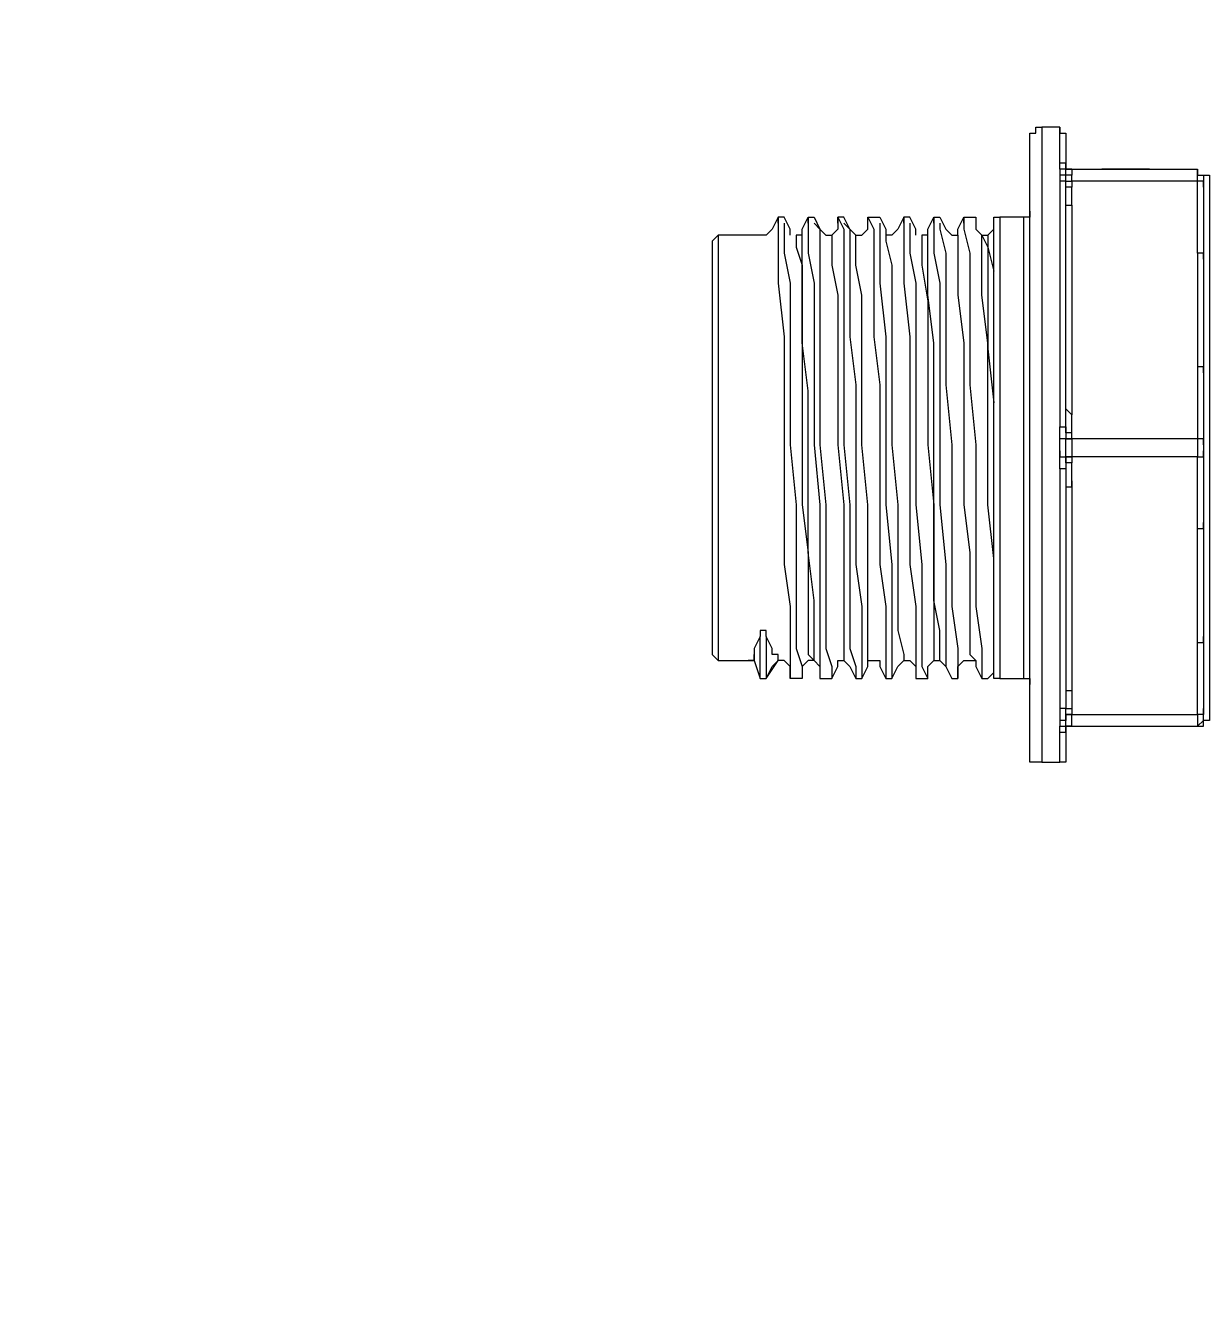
# Model space of a CAD drawing. Header units: millimetres. Extents: x -774950 to -670403, y -1165325 to -1109738.
# Drawn here: x -689703.6 to -689636.3, y -1158289.8 to -1158217.3 of the extents above; entities that cross this region are included whole.
import ezdxf

# ---------------------------------------------------------------- set-up
doc = ezdxf.new("R2010")
doc.units = ezdxf.units.MM
doc.header["$LTSCALE"] = 3000
doc.header["$MEASUREMENT"] = 0
doc.header["$PDMODE"] = 35
doc.header["$PDSIZE"] = -100
doc.layers.get('0').update_dxf_attribs({"linetype": 'CONTINUOUS'})
doc.layers.get('DEFPOINTS').update_dxf_attribs({"linetype": 'CONTINUOUS'})
for name, color, linetype, lineweight in [('01 - KITCHEN EQUIPMENTS', 255, 'CONTINUOUS', 0), ('A-WALL', 26, 'CONTINUOUS', 25), ('KIT.EQUIP', 7, 'CONTINUOUS', 0)]:
    doc.layers.add(name, color=color, linetype=linetype, lineweight=lineweight)
doc.layers.add('TOA-WALL-DADO TILE', color=136, linetype='CONTINUOUS')
doc.styles.get("Standard").update_dxf_attribs({"font": 'simplex.shx', "width": 0.75})
doc.dimstyles.new('DIM @ 150', dxfattribs={"dimtxt": 250, "dimasz": 100, "dimexe": 1, "dimexo": 0, "dimgap": 0.5, "dimtad": 0, "dimdec": 0, "dimzin": 0, "dimdsep": 46, "dimtxsty": 'Standard', "dimblk": 'ARCHTICK', "dimcen": -2, "dimclrd": 8, "dimclre": 8, "dimclrt": 256, "dimadec": 0, "dimazin": 0, "dimtfac": 1, "dimtdec": 0, "dimtofl": 0, "dimtmove": 0, "dimatfit": 3, "dimldrblk": 'OPEN90', "dimfxl": 0, "dimtolj": 1, "dimtzin": 0, "dimlwd": -1, "dimlwe": -1, "dimarcsym": 0})

# ---------------------------------------------------------------- blocks, each defined once
blk = doc.blocks.new('vw layout final block')
at = {"layer": 'A-WALL'}
blk.add_arc((-585636.233, -796985.608), 273600, 256.4814181, 278.37287951, dxfattribs=at)
blk = doc.blocks.new('A$Ca62c1600')
at = {"layer": 'KIT.EQUIP'}
for points in [[(-14.004, 19.81), (-13.662, 19.81), (-13.662, 20.152), (-13.662, 19.81), (-13.662, 20.152), (-13.662, 27.325), (-13.321, 27.666), (-12.979, 27.666)], [(-14.004, 19.469), (-13.662, 19.469), (-13.662, 19.81), (-13.662, 20.152), (-13.321, 20.152), (-12.979, 20.152), (-12.979, 19.81), (-12.638, 19.81), (-12.638, 20.152), (-12.979, 20.152), (-12.979, 27.325), (-8.88, 27.325), (-8.88, 27.666), (-8.539, 27.666), (-12.638, 27.666), (-12.979, 27.666), (-12.979, 27.325), (-13.321, 27.325), (-13.662, 27.325), (-13.662, 27.666), (-13.321, 27.666), (-12.979, 27.666), (-12.638, 27.666)], [(18.444, 19.81), (18.102, 19.81), (18.102, 20.152), (18.102, 27.325), (17.761, 27.325), (17.761, 27.666), (17.761, 28.008), (17.419, 28.008), (17.078, 28.008), (-13.321, 28.008), (-13.321, 27.666)], [(-8.88, 27.325), (-7.514, 27.325), (-4.782, 27.325), (-2.391, 27.325), (-2.391, 27.666), (-2.049, 27.666), (-4.782, 27.666), (-7.514, 27.666), (-8.539, 27.666)], [(-2.391, 27.325), (1.708, 27.325), (1.708, 27.666), (2.049, 27.666), (-2.049, 27.666)], [(17.078, 27.666), (12.979, 27.666), (13.321, 27.666), (13.321, 27.325), (10.93, 27.325), (8.197, 27.325), (6.831, 27.325), (2.732, 27.325), (2.049, 27.325), (1.708, 27.325), (1.708, 20.152), (1.366, 20.152)], [(2.391, 27.666), (2.049, 27.666)], [(6.49, 27.666), (2.391, 27.666), (2.732, 27.666), (2.732, 27.325), (2.732, 20.152), (3.074, 20.152), (4.099, 20.152), (4.44, 19.81), (13.662, 19.81), (15.029, 19.81), (16.053, 19.81), (16.053, 20.152), (17.078, 20.152), (17.078, 19.81), (17.419, 19.81), (17.419, 20.152), (17.761, 20.152), (17.761, 19.81), (18.102, 19.81)], [(12.979, 27.666), (10.588, 27.666), (8.197, 27.666), (6.49, 27.666), (6.831, 27.666), (6.831, 27.325)], [(17.761, 27.666), (17.761, 27.666)], [(13.321, 27.325), (17.419, 27.325), (17.419, 20.152), (17.078, 20.152)], [(18.102, 24.934), (18.102, 24.934)], [(-13.662, 21.86), (-13.662, 24.592)], [(-13.662, 24.592), (-13.662, 24.592)], [(18.102, 24.592), (18.102, 24.592)], [(18.102, 24.592), (18.102, 23.226), (18.102, 22.543), (18.102, 22.201), (18.102, 21.86)], [(18.102, 23.226), (18.102, 23.226)], [(-13.662, 21.86), (-13.662, 21.86)], [(18.102, 21.86), (18.102, 21.86)], [(-13.662, 19.81), (-13.321, 19.81), (-12.979, 19.81), (-12.979, 20.152)], [(-13.662, 19.81), (-13.662, 19.81)], [(-13.662, 19.81), (-13.662, 19.81)], [(-12.979, 19.81), (-13.321, 19.81), (-13.321, 19.469), (-13.662, 19.469)], [(-11.613, 19.81), (-11.955, 19.81), (-12.638, 19.81), (-12.638, 19.469), (-12.979, 19.469), (-13.321, 19.469)], [(-12.979, 20.152), (-12.979, 20.152)], [(2.732, 20.152), (2.391, 20.152), (1.708, 20.152), (1.708, 19.81), (1.366, 19.81), (1.025, 19.81), (1.025, 19.469), (-10.247, 19.469), (-11.613, 19.469), (-12.979, 19.469)], [(0, 19.81), (0, 20.152), (0.342, 20.152), (1.366, 20.152), (1.366, 19.81), (1.025, 19.81), (0, 19.81), (-1.708, 19.81), (-3.416, 19.81), (-11.613, 19.81), (-11.613, 20.152), (-12.638, 20.152)], [(0.342, 20.152), (-11.613, 20.152)], [(1.025, 19.469), (1.708, 19.469), (2.049, 19.469), (1.708, 19.469), (1.708, 19.81), (2.391, 19.81), (2.732, 19.81), (2.732, 19.469), (3.416, 19.469), (3.416, 19.81), (2.732, 19.81), (2.732, 20.152), (2.732, 19.81)], [(1.366, 19.81), (1.708, 19.81), (1.708, 20.152)], [(1.708, 20.152), (1.708, 20.152)], [(2.732, 20.152), (2.732, 20.152)], [(2.732, 19.81), (2.732, 19.81)], [(3.074, 20.152), (3.074, 19.81), (3.416, 19.81), (4.099, 19.81), (4.44, 19.81)], [(16.053, 19.81), (17.078, 19.81), (17.419, 19.81), (17.419, 19.469), (7.514, 19.469), (5.465, 19.469), (3.416, 19.469)], [(16.053, 20.152), (4.099, 20.152)], [(17.419, 19.81), (17.761, 19.81), (17.761, 19.469), (17.419, 19.469)], [(18.102, 20.152), (17.761, 20.152), (17.761, 19.81), (18.102, 19.81), (18.102, 19.469), (17.761, 19.469)], [(17.761, 20.152), (17.761, 20.152)], [(18.102, 20.152), (18.102, 19.81)], [(18.102, 20.152), (18.102, 19.81)], [(18.102, 19.81), (18.102, 19.81)], [(18.102, 19.81), (18.102, 19.81)], [(-15.712, 18.444), (-15.712, 19.469)], [(2.049, 19.469), (2.391, 19.469), (2.732, 19.469)], [(18.102, 19.469), (18.444, 19.469)], [(20.493, 19.469), (20.493, 18.444)], [(-10.93, 17.419), (-10.93, 17.761), (-11.271, 17.761)], [(15.712, 17.761), (15.37, 17.761), (15.37, 17.419)], [(-10.93, 16.053), (-10.93, 15.712), (-10.588, 15.712), (-10.247, 15.712), (15.029, 15.712), (15.37, 15.712), (15.37, 16.053)], [(-9.905, 12.638), (-8.197, 12.638), (-6.49, 12.296), (8.197, 12.296), (10.93, 11.954), (14.004, 11.954), (14.345, 11.954), (14.345, 11.613), (13.662, 11.613), (12.638, 11.613), (10.588, 11.954), (2.391, 11.954), (-1.025, 12.296), (-9.905, 12.296), (-9.905, 12.638), (-10.247, 12.979), (-10.93, 13.321), (-10.93, 13.662), (-10.247, 13.662), (-9.905, 14.004), (-9.905, 14.345), (-9.905, 14.687), (-10.247, 14.687), (-10.93, 15.028), (-10.93, 15.37), (-10.588, 15.712)], [(-4.099, 15.712), (-1.025, 15.37), (8.197, 15.37), (10.93, 15.028), (12.638, 15.028), (14.004, 15.028), (14.345, 15.028), (13.662, 15.37), (12.638, 15.37), (7.856, 15.37), (4.782, 15.712)], [(14.345, 13.662), (14.687, 13.662), (15.37, 14.004), (15.37, 14.345), (15.37, 14.687), (14.687, 14.687), (14.345, 15.028), (14.345, 15.37), (13.662, 15.37), (12.296, 15.712)], [(14.687, 15.712), (14.345, 15.37)], [(15.029, 14.004), (15.37, 14.004), (14.687, 14.004), (13.321, 14.345), (5.806, 14.345), (2.391, 14.687), (-6.831, 14.687), (-9.222, 15.029), (-10.93, 15.029)], [(14.345, 11.954), (14.687, 11.954), (15.37, 12.296), (15.37, 12.638), (14.687, 12.979), (14.345, 13.321), (14.345, 13.662), (14.004, 13.662), (10.93, 13.662), (8.197, 14.004), (-1.025, 14.004), (-3.757, 14.345), (-9.564, 14.345), (-9.905, 14.687)], [(14.345, 15.028), (14.345, 15.028)], [(15.029, 12.638), (14.687, 12.638), (13.321, 12.979), (5.806, 12.979), (2.391, 13.321), (-6.831, 13.321), (-9.222, 13.662), (-10.93, 13.662)], [(15.029, 12.296), (15.37, 12.296), (14.687, 12.296), (13.321, 12.296), (11.613, 12.638), (-1.025, 12.638), (-4.44, 12.979), (-10.247, 12.979), (-10.93, 13.321)], [(14.345, 13.321), (14.345, 13.321)], [(-9.905, 8.539), (-9.905, 8.88), (-9.905, 9.222), (-10.247, 9.222), (-10.93, 9.564), (-10.93, 9.905), (-10.247, 10.247), (-9.905, 10.588), (-9.905, 10.93), (-10.247, 11.271), (-10.93, 11.271), (-10.93, 11.613), (-10.93, 11.954), (-10.247, 11.954), (-9.905, 12.296)], [(15.029, 10.93), (14.687, 10.93), (13.321, 10.93), (11.613, 11.271), (-1.025, 11.271), (-4.44, 11.613), (-10.247, 11.613), (-10.93, 11.954)], [(-9.905, 12.296), (-9.905, 12.296)], [(15.029, 10.588), (15.37, 10.588), (14.687, 10.588), (11.613, 10.588), (8.539, 10.93), (-4.44, 10.93), (-6.831, 11.271), (-10.93, 11.271)], [(14.345, 11.271), (14.687, 11.271), (15.37, 10.93), (15.37, 10.588), (14.687, 10.247), (14.345, 9.905), (14.345, 9.564), (14.004, 9.564), (12.638, 9.905), (2.391, 9.905), (-1.025, 10.247), (-8.197, 10.247), (-9.564, 10.588), (-9.905, 10.588)], [(-9.905, 10.588), (-9.905, 10.588)], [(15.029, 9.222), (14.687, 9.222), (13.321, 9.222), (11.613, 9.222), (8.539, 9.564), (-1.025, 9.564), (-4.44, 9.905), (-10.93, 9.905)], [(15.029, 8.539), (15.37, 8.539), (14.687, 8.88), (8.539, 8.88), (5.806, 9.222), (-4.44, 9.222), (-6.831, 9.564), (-10.93, 9.564)], [(-9.905, 5.465), (-10.247, 5.806), (-10.93, 5.806), (-10.93, 6.148), (-10.93, 6.49), (-10.247, 6.831), (-9.905, 6.831), (-9.905, 7.173), (-10.247, 7.514), (-10.93, 7.856), (-10.93, 8.197), (-10.247, 8.539), (-9.905, 8.539), (-1.025, 8.539), (2.391, 8.197), (10.93, 8.197), (12.638, 7.856), (14.004, 7.856), (14.345, 7.856), (14.345, 8.197), (14.687, 8.539), (15.37, 8.539), (15.37, 8.88), (15.37, 9.222), (14.687, 9.564), (14.345, 9.564)], [(14.345, 9.905), (14.345, 9.905)], [(15.029, 7.173), (14.687, 7.514), (13.321, 7.514), (8.539, 7.514), (5.806, 7.856), (-4.44, 7.856), (-6.831, 8.197), (-10.93, 8.197)], [(14.345, 8.197), (14.345, 8.197)], [(15.029, 6.831), (15.37, 6.831), (14.687, 7.173), (2.391, 7.173), (-1.025, 7.514), (-9.222, 7.514), (-10.247, 7.856), (-10.93, 7.856)], [(14.345, 7.856), (14.687, 7.514), (15.37, 7.173), (15.37, 6.831), (14.687, 6.831), (14.345, 6.49)], [(14.345, 4.782), (14.687, 4.782), (15.37, 5.123), (15.37, 5.465), (14.687, 5.806), (14.345, 6.148), (14.345, 6.49), (14.004, 6.49), (12.638, 6.49), (10.93, 6.831), (2.391, 6.831), (-1.025, 7.173), (-9.905, 7.173)], [(-9.905, 7.173), (-9.905, 7.173)], [(15.029, 5.465), (14.687, 5.806), (13.321, 5.806), (2.391, 5.806), (-1.025, 6.148), (-9.222, 6.148), (-10.247, 6.49), (-10.93, 6.49)], [(15.029, 5.123), (15.37, 5.123), (14.687, 5.123), (13.321, 5.123), (11.613, 5.465), (2.391, 5.465), (-1.025, 5.806), (-10.93, 5.806)], [(14.345, 6.148), (14.345, 6.148)], [(-9.905, 5.465), (-6.49, 5.465), (-3.757, 5.123), (5.465, 5.123), (8.197, 4.782), (14.004, 4.782), (14.345, 4.782), (14.345, 4.44), (13.662, 4.44), (12.638, 4.782), (-1.025, 4.782), (-3.757, 5.123), (-9.564, 5.123), (-9.905, 5.465), (-9.905, 5.123), (-10.247, 4.782), (-10.93, 4.782), (-10.93, 4.44), (-10.93, 4.099), (-10.247, 4.099), (-9.905, 3.757), (-9.905, 3.416), (-9.564, 3.416), (-9.564, 3.074), (-9.222, 3.074), (-8.539, 2.732), (-9.905, 2.732), (-10.93, 2.732), (-9.905, 3.416), (-9.564, 3.416)], [(-9.905, 5.465), (-9.905, 5.465)], [(15.029, 3.757), (14.687, 3.757), (13.321, 3.757), (11.613, 4.099), (2.391, 4.099), (-1.025, 4.44), (-9.222, 4.44), (-10.247, 4.782), (-10.93, 4.782)], [(15.029, 3.416), (15.37, 3.416), (14.687, 3.416), (11.613, 3.416), (8.539, 3.757), (-4.44, 3.757), (-6.831, 4.099), (-10.93, 4.099)], [(14.345, 4.099), (14.687, 4.099), (15.37, 3.757), (15.37, 3.416), (14.687, 3.074), (14.345, 2.732), (14.345, 0), (14.004, -0.342), (6.148, -0.342), (4.099, -0.342), (2.391, -0.342), (-8.88, -0.342), (-9.564, -0.342), (-9.905, 0), (-9.905, 1.708), (-9.905, 2.049), (-9.564, 2.049), (-9.905, 2.049), (-9.905, 1.708)], [(-10.93, 2.391), (-10.93, 2.732), (-10.247, 3.074), (-9.905, 3.416)], [(-9.905, 3.416), (-9.905, 3.416)], [(-9.905, 2.049), (-10.93, 2.391), (-9.905, 2.391), (-8.539, 2.391), (-9.222, 2.049), (-9.564, 2.049)], [(-8.539, 2.732), (-8.197, 2.732), (-8.197, 2.391), (-8.539, 2.391)], [(14.345, 2.732), (14.345, 2.732)], [(14.345, 0), (14.004, 0), (13.321, 0), (2.391, 0), (0, 0), (-2.049, 0), (-9.905, 0)]]:
    blk.add_lwpolyline(points, dxfattribs=at)
for points in [[(17.419, 27.325), (17.761, 27.325), (18.102, 27.325), (17.761, 27.325), (17.761, 27.666), (17.419, 27.666), (17.078, 27.666), (17.419, 27.666)], [(-15.37, 19.81), (-15.712, 19.81), (-15.712, 19.469), (-15.37, 19.469), (-14.004, 19.469), (-14.004, 19.81), (-13.662, 19.81), (-14.004, 19.81), (-14.687, 19.81), (-15.029, 19.81)], [(18.444, 19.81), (18.102, 19.81), (18.444, 19.81), (18.444, 19.469), (19.127, 19.469), (19.81, 19.469), (20.493, 19.469), (20.152, 19.469), (20.152, 19.81), (19.81, 19.81), (19.469, 19.81)], [(19.81, 17.761), (20.152, 17.761), (20.152, 18.102), (20.493, 18.102), (20.493, 18.444), (20.152, 18.444), (2.391, 18.444), (-0.342, 18.444), (-2.732, 18.444), (-15.712, 18.444), (-15.712, 17.761), (-15.37, 17.761), (-14.687, 17.761), (2.391, 17.761), (4.782, 17.761), (7.173, 17.761)], [(15.37, 16.053), (15.029, 16.053), (-10.93, 16.053), (-10.93, 17.419), (-10.588, 17.419), (2.391, 17.419), (4.44, 17.419), (6.49, 17.419), (15.37, 17.419)]]:
    blk.add_lwpolyline(points, close=True, dxfattribs=at)
blk = doc.blocks.new('_ArchTick')
at = {"color": 0, "linetype": 'ByBlock', "const_width": 0.15}
blk.add_lwpolyline([(-0.5, -0.5), (0.5, 0.5)], dxfattribs=at)
blk = doc.blocks.new('*D473')
at = {"layer": 'DEFPOINTS', "color": 0, "transparency": 16777216}
for p in [(-689904.235, -1156415.62, 0), (-689904.057, -1159739.69, 0), (-689655.375, -1159739.69)]:
    blk.add_point(p, dxfattribs=at)
at = {"layer": 'TOA-WALL-DADO TILE', "color": 8, "transparency": 16777216}
for p, q in [((-689904.235, -1156415.62), (-689654.375, -1156415.62)), ((-689655.375, -1156415.62), (-689655.375, -1158131.943)), ((-689655.375, -1159739.69), (-689655.375, -1158445.443)), ((-689904.057, -1159739.69), (-689654.375, -1159739.69))]:
    blk.add_line(p, q, dxfattribs=at)
at = {"layer": 'TOA-WALL-DADO TILE', "color": 8, "transparency": 16777216, "xscale": 100, "yscale": 100, "zscale": 100}
for p, rotation in [((-689655.375, -1156415.62), 90), ((-689655.375, -1159739.69), 270)]:
    blk.add_blockref('_ArchTick', p, dxfattribs=dict(at, rotation=rotation))
at = {"layer": 'TOA-WALL-DADO TILE', "transparency": 16777216, "insert": (-689655.375, -1158288.693), "char_height": 250, "attachment_point": 5, "rotation": 90}
blk.add_mtext('\\A1;DT', dxfattribs=at)
blk = doc.blocks.new('_Open90')
at = {"color": 0, "linetype": 'ByBlock'}
for p, q in [((-0.5, 0.5), (0, 0)), ((0, 0), (-1, 0)), ((0, 0), (-0.5, -0.5))]:
    blk.add_line(p, q, dxfattribs=at)

msp = doc.modelspace()

# ---------------------------------------------------------------- block references
at = {"layer": '01 - KITCHEN EQUIPMENTS', "xscale": -1, "rotation": 270}
msp.add_blockref('A$Ca62c1600', (-689664.11, -1158243.592, 0), dxfattribs=at)
at = {"layer": 'A-WALL', "linetype": 'Continuous'}
msp.add_blockref('vw layout final block', (-124968, -92565.678, 0), dxfattribs=at)

# ---------------------------------------------------------------- dimensions: what is measured, and where the dimension line sits
at = {"layer": 'TOA-WALL-DADO TILE'}
dim = msp.add_linear_dim(base=(-689655.375, -1159739.69), p1=(-689904.235, -1156415.62, 0), p2=(-689904.057, -1159739.69, 0), angle=90, text='DT', dimstyle='DIM @ 150', dxfattribs=at)
dim.commit()
dim.dimension.update_dxf_attribs({"geometry": '*D473', "text_midpoint": (-689655.375, -1158288.693), "dimtype": 160})

doc.saveas('drawing.dxf')
